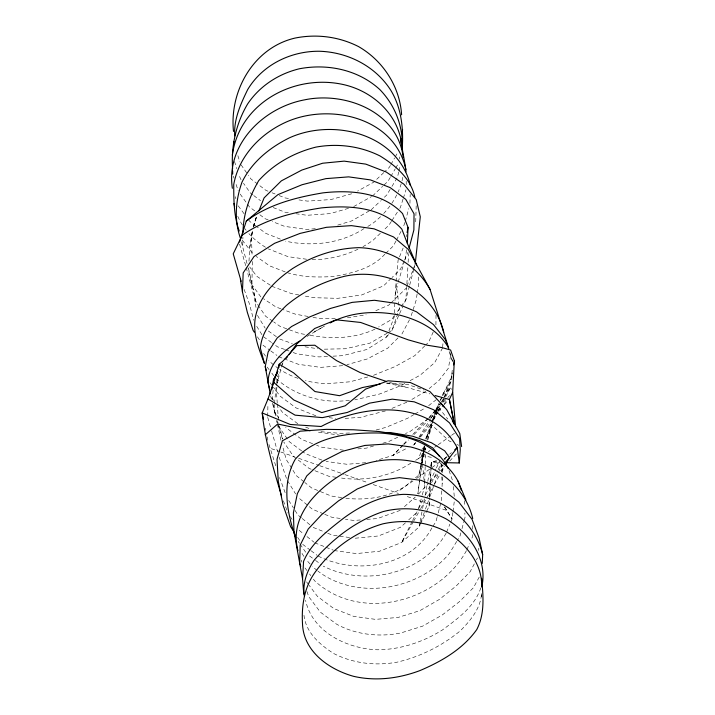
<?xml version="1.0" encoding="UTF-8"?>
<svg xmlns="http://www.w3.org/2000/svg" width="715" height="715" viewBox="0 0 715 715"><rect width="100%" height="100%" fill="white"/><g stroke="black" fill="none" stroke-linecap="round" stroke-linejoin="round"><path stroke-width="0.54" stroke-dasharray="3.58 2.68" d="M303.982 615.293C305.77 632.507 319.927 644.68 333.619 653.483C353.21 663.502 375.563 666.031 397.111 662.162C420.349 656.736 441.942 645.904 460.371 630.773C470.685 620.343 481.195 607.804 481.579 592.449M435.927 324.869L436.016 315.217M267.741 416.273L267.902 404.404M252.315 261.476L251.948 283.918L256.033 302.105L258.41 305.627M472.499 534.65L472.472 536.804L471.176 539.771M472.579 529.279L472.642 524.98M247.024 263.486L242.707 247.077L242.903 237.201M422.324 494.78L424.63 486.352L425.211 465.447M425.246 464.348L425.523 454.445M425.648 450.039L425.711 447.84M409.936 203.328L410.187 194.435M415.71 221.873L416.184 205.714M478.693 550.425L478.773 548.199M426.73 511.127L429.116 506.193L429.331 500.849M429.501 496.576L431.038 467.717M442.04 486.584L442.469 476.932M442.63 472.642L442.925 465.134M398.988 305.448L395.958 282.55L394.036 317.558L388.12 332.949M407.845 267.759L406.79 285.401M408.122 262.325L408.569 253.619M429.116 506.193L429.518 498.525M429.572 497.425L430.314 483.188M430.367 482.089L431.109 467.851M431.172 466.752L431.395 462.373L437.446 460.237M481.561 596.793L481.722 593.584M248.99 261.181L249.758 247.345L252.323 230.999M441.79 490.883L441.182 501.617L437.33 516.328M406.719 286.518L405.852 299.853L403.609 304.787M431.109 466.645L431.395 462.373L436.731 461.193M442.692 346.838L442.925 343.701M444.462 397.12L451.612 380.496L452.202 372.738M274.426 404.538L274.051 408.819L275.954 416.398M274.515 403.466L276.383 384.098M272.254 400.034L273.13 390.149M396.056 281.495L398.094 260.242L403.153 248.034M452.229 370.227L451.621 376.617L444.346 397.04M276.902 387.324L276.464 391.722L277.223 402.822M277.34 382.927L278.215 374.142M421.287 466.037L417.891 493.806L421.921 464.178M421.421 464.938L423.495 450.843M452.863 512.601L452.05 519.019L450.361 523.067M452.997 511.538L454.222 501.903M406.522 249.812L405.262 259.429L404.216 262.494M422.073 463.088L423.709 451.04M423.852 449.941L424.451 445.561M276.544 382.99L277.483 376.376M417.104 294.026L416.121 300.345L410.526 317.809M417.274 292.971L418.919 282.443L417.926 274.801M423.664 449.762L424.344 445.463M450.548 355.721L448.448 368.127L439.082 380.389L429.134 388.594M452.157 373.436L451.621 376.617L442.272 395.985L450.584 387.459L451.415 389.434M406.37 236.719L406.737 234.645M415.388 477.888L418.838 475.144L422.806 453.23M423.012 452.139L424.201 445.561M249.758 247.345L252.69 231.454M253.476 227.218L256.176 216.824M419.928 522.567L419.097 526.91L401.616 542.479L379.576 551.22L356.374 553.589L334.316 550.586M420.134 521.476L422.404 509.545M422.61 508.454L424.889 496.514M425.094 495.432L427.57 482.411M427.776 481.32L429.849 470.47M430.671 466.126L431.395 462.373L439.216 462.534M423.843 450.861L421.966 460.523L425.613 447.706M424.049 449.789L424.674 446.571M399.265 159.079L399.694 156.898M395.029 295.787L397.924 283.14M398.166 282.085L403.877 263.522M253.271 226.968L256.864 215.912M398.72 171.993L397.433 177.338L390.721 188.456M398.979 170.921L400.266 165.576M418.838 475.144L421.457 464.33M421.725 463.249L424.603 451.353M424.862 450.271L425.389 448.108M427.49 439.457L431.78 423.53M409.436 286.054L405.852 299.853L394.93 315.011M409.713 284.99L413.851 269.072M414.128 268.009L415.227 263.764M437.062 517.374L435.962 521.575L432.477 527.026M460.88 532.818L460.049 535.901L457.26 540.495M461.988 528.698L463.928 521.494M464.205 520.466L465.036 517.374L464.857 512.95M276.499 385.278L282.613 362.934M405.003 222.329L403.117 227.433M405.289 221.275L408.748 208.646M422.467 463.15L421.743 455.41L423.137 450.316M423.414 449.306L424.254 446.249M418.588 508.49L422.038 495.835M441.959 463.946L441.084 467.065L441.387 471.417M252.27 231.866L251.376 235.038L252.118 255.97M253.771 226.575L256.756 216.002M427.731 440.226L431.985 425.273L449.243 441.003L451.147 441.861M403.028 199.136L400.382 207.475L398.586 210.255M403.358 198.1L405.995 189.761M432.119 422.502L435.131 413.288M435.471 412.269L439.654 401.517M388.156 332.654L391.954 330.455L399.426 308.719L399.131 306.538M420.599 522.71L419.097 526.91L420.054 524.935M420.974 521.664L425.103 510.126M425.479 509.071L428.491 500.679M429.992 496.487L434.121 484.949M434.497 483.903L441.629 463.972M425.568 439.055L432.262 420.527M432.638 419.499L435.614 411.268M435.989 410.24L437.473 406.12L447.733 419.044M406.978 286.134L412.6 270.887M412.975 269.868L414.852 264.782M432.772 421.501L426.104 438.983M433.147 420.483L436.57 411.295M436.954 410.276L439.233 404.154M332.976 356.177L342.726 355.668L366.831 349.492L386.547 337.06L387.727 333.977M433.12 419.723L436.302 411.465M436.704 410.437L439.09 404.243M440.681 400.114L441.879 397.022M415.638 460.29L418.498 458.619L420.903 452.416M421.305 451.38L423.307 446.214M426.328 439.144L431.985 425.273L425.648 439.099M446.133 533.193C422.735 574.27 364.471 587.078 323.243 566.128M446.553 532.183L449.932 524.086M466.448 550.657C438.036 602.557 359.976 622.711 314.698 580.857L313.411 579.132M466.877 549.665L469.46 543.731M404.064 261.163L400.498 269.18L392.043 277.509M404.511 260.153L408.077 252.145M433.21 331.992L428.696 342.065L425.631 345.068M391.954 330.455L399.122 314.663M399.569 313.671L403.162 305.779M430.09 481.624L435.962 468.933M436.409 467.95L440.02 460.138M440.091 400.597L441.834 396.914M480.811 587.927C474.492 606.794 457.6 618.752 442.263 630.067C422.744 642.168 400.516 649.622 377.431 649.783C347.195 648.746 312.401 632.221 305.564 600.287M420.527 523.952L426.256 512.11M433.469 419.884L437.339 411.956M437.821 410.973L441.691 403.046M442.174 402.053L443.622 399.077L441.638 401.705M412.117 521.557L401.616 542.479L413.047 522.236M412.618 520.556L418.123 509.598M418.624 508.597L423.62 498.641M425.622 494.655L431.127 483.689M431.628 482.697L437.625 470.738M438.125 469.737L441.128 463.758M433.594 419.919L437.714 412.046M438.224 411.062L440.798 406.147M442.862 402.214L450.584 387.459L444.632 396.807M395.949 241.053L393.393 245.924L385.626 253.441M396.459 240.088L401.07 231.32M401.937 334.012L409.516 319.712M474.331 563.858L470.166 571.705L456.286 585.898L439.394 599.429L419.964 610.619L398.192 617.42L375.554 619.369L353.594 616.348L333.807 608.537L317.54 596.489L309.139 585.317M476.404 559.934L477.45 557.968M442.621 347.883L434.756 362.559L420.232 375.152L409.65 380.889M479.229 577.112L473.393 587.766L459.316 601.744L442.165 615.052L422.52 626.188L400.74 632.99A84.513 69.015 -10.3 0 1 336.559 624.159L320.32 612.111L308.737 596.65L306.914 591.403M281.925 364.713L282.988 362.809M413.592 521.28L420.125 509.706M420.67 508.74L433.737 485.61M434.273 484.645L440.806 473.08M441.352 472.115L444.623 466.332M390.354 165.478L389.291 167.355L384.599 171.823M390.891 164.539L394.617 157.979M395.145 157.041L397.808 152.349M390.247 177.427L388.066 181.163L383.392 185.623M390.792 176.498L395.145 169.026M395.69 168.097L398.407 163.431M390.158 189.377L386.806 194.936L381.336 200.146M456.706 541.407L449.458 553.339A89.715 73.27 -10.3 0 1 392.455 586.273A85.157 69.552 -10.3 0 1 347.776 585.371A84.147 68.729 -10.3 0 1 317.996 571.16M415.433 442.612L414.244 444.489L411.331 445.981M419.008 437.008L430.332 419.249M430.931 418.311L435.694 410.83M436.293 409.901L441.057 402.42M441.656 401.481L444.033 397.746M431.896 527.938C410.642 567.236 355.48 575.075 317.916 555.948M391.4 221.391L389.005 225.1L383.481 230.355M391.999 220.461L397.987 211.184M442.245 394.984L451.612 380.496M394.287 315.905L391.713 319.471L378.682 326.978M415.567 442.692L414.244 444.489L416.318 442.013M419.544 437.303L432.128 420.232M432.79 419.33L438.089 412.144M438.751 411.25L441.405 407.657M444.051 404.064L446.705 400.471M429.072 418.311L435.024 410.446M435.685 409.57L440.976 402.572M386.547 337.06L388.576 334.584M420.465 437.053L431.529 423.852M443.193 464.714L441.084 467.065L440.386 462.766M418.525 494.047L429.152 482.795M429.912 481.99L437.5 473.956M440.538 470.738L444.337 466.725M449.646 461.095L456.474 453.864M402.858 444.945L392.893 455.455L376.313 460.433M403.618 444.14L407.452 440.091M412.814 434.434L428.142 418.257M428.911 417.453L440.404 405.325M443.47 402.089L449.601 395.618M398.005 337.936L387.78 348.142L367.054 359.037L346.954 364.686M403.09 445.347L392.893 455.455L407.452 447.974M403.877 444.569L408.587 439.904M414.083 434.461L427.427 421.242M430.564 418.132L436.838 411.911M437.625 411.134L443.121 405.691M443.908 404.913L447.831 401.026M391.275 278.26L383.589 285.83L361.71 294.955L337.703 298.334L313.831 297.69L303.214 295.76M424.862 345.819L414.879 355.57L395.082 366.581L372.89 375.572M384.849 254.191C372.104 268.527 352.236 273.121 334.102 276.446C318.086 277.483 301.632 277.402 286.259 272.326M390.184 303.696L388.585 305.251L375.312 310.882M390.989 302.919L406.227 288.172M372.479 196.044L382.614 186.365M383.821 172.565L373.659 182.227L357.563 191.111M371.183 209.808L380.55 200.888M380.326 233.349L373.23 240.097A88.472 72.322 -10.2 0 1 362.97 246.648M405.45 522.817L400.543 527.286L378.351 535.973L354.837 538.261M408.721 519.841L417.721 511.654M404.422 506.667L415.263 497.068M443.952 459.066L448.931 454.794M449.762 454.079L451.424 452.658M425.818 391.328L410.696 400.105M345.846 498.221C368.154 500.858 395.288 496.862 411.938 480.632M428.634 405.655L436.293 399.658M399.873 490.231L413.038 480.927M416.55 478.451L439.94 461.917M444.453 458.726L447.17 456.805M418.498 458.619L424.755 454.204M428.33 451.683L430.117 450.423M434.577 447.277L437.258 445.382M438.152 444.757L450.665 435.935M451.558 435.301L456.027 432.155M428.178 418.927L410.33 431.279L405.477 433.576M307.021 336.425L324.512 326.076M410.875 463.088C390.462 476.574 364.453 481.588 340.376 477.888M414.039 414.521L407.604 418.284L385.886 427.391L376.17 429.974M414.959 413.985L425.085 408.068M374.955 329.132C354.756 338.839 330.696 339.294 308.898 335.067M387.208 333.199L370.111 343.084L345.381 348.759L323.189 349.206M364.087 228.568C341.127 243.538 312.044 246.943 285.553 241.152M367.796 226.432L371.505 224.304A90.099 73.958 -9.9 0 0 380.693 216.538M369.315 210.871L351.619 220.935L336.863 225.368M353.702 206.572L371.541 196.571M314.234 331.84L324.699 326.076M406.853 402.223L391.579 408.524M404.851 383.499L400.999 385.591L379.495 394.036L354.801 399.864M397.719 437.258L388.987 441.405L382.829 443.237M385.421 410.946L360.673 417.319L343.263 418.525M400.257 510.358L377.556 518.527L366.804 519.421M444.042 459.468L445.865 458.86M373.588 445.981L366.411 448.117L356.615 448.993M348.482 208.333L330.294 213.588L307.093 215.287L296.055 213.749M351.7 193.783L330.965 199.548L307.477 201.112L296.895 199.61M367.733 376.984L350.18 381.774L327.443 383.696A87.105 71.053 -10.4 0 1 305.377 380.594M347.383 317.8L366.125 314.788M365.714 462.685L347.079 464.285L326.12 461.461M360.351 519.957L353.889 520.493L345.452 519.242M315.306 228.711L306.583 229.408L284.606 226.378L272.29 221.525M342.673 365.669L320.579 367.367L298.45 364.328L283.882 358.724M349.394 400.275C323.126 404.02 295.572 396.038 275.74 378.298M327.568 356.463L318.899 356.91L296.707 353.809L290.647 351.61M349.51 432.995L340.849 433.397L319.98 431.637M335.299 318.559L317.773 318.22L312.419 317.245M386.645 382.999L407.773 384.5L424.058 390.024M343.558 450.164L321.544 447.179L316.593 445.248M306.637 259.241L288.074 256.685L268.295 248.883M349.555 537.537L332.654 535.213L327.533 533.167M288.333 212.677L285.017 212.212L272.808 207.413M318.479 432.191L339.339 435.078M288.431 198.421L285.258 197.966L279.172 195.57M329.043 417.649L335.63 418.588M336.148 477.289L328.757 476.235L312.223 469.648M340.17 518.464L331.724 517.213L324.601 514.273M341.627 497.586L331.09 495.996L318.792 490.919M304.974 346.784L317.773 348.759M304.599 334.334L299.236 333.413L280.101 326.38L273.72 321.911M298.959 294.982L291.532 293.633L272.066 286.384M308.138 316.477L295.295 314.144L281.987 309.202M421.743 455.41L433.192 457.707M386.592 383.142L406.665 387.378L429.965 393.911M444.507 506.935L452.05 519.019L446.866 510.528L405.771 496.049M389.577 382.391L406.665 387.378M271.36 448.671L279.762 451.63M280.807 451.996L294.464 456.814M298.664 458.288L318.613 465.322M319.668 465.697L343.817 474.206M344.862 474.581L367.966 482.723M373.221 484.573L398.416 493.457M279.708 339.044L292.292 343.549M284.597 349.403L277.527 346.829L272.388 343.129M285.607 349.769L289.647 351.244M280.959 308.817L275.838 306.923L263.522 298.718M278.671 356.722L282.836 358.331M285.222 271.923L269.662 265.873L256.229 256.444M312.634 443.702L301.757 439.448L285.625 427.409M321.902 460.094L305.278 453.596L302.606 451.603M268 191.182L265.962 190.387L250.813 178.839L248.382 175.336M272.058 192.782L275.105 193.98M268.188 219.916L265.113 218.701L259.885 214.777M280.36 239.114L265.846 233.385L256.908 226.735M305.618 427.123L310.56 429.072M315.869 415.773L296.108 407.934L280.083 396.137L273.398 387.19M311.186 469.237L309.121 468.414L293.49 456.411L283.739 441.959M313.197 527.438L326.505 532.764M314.743 542.792L325.039 546.895M326.076 547.306L333.288 550.175M317.764 490.49L311.615 487.952L304.787 482.464M323.582 513.853L312.384 509.223L298.182 497.47M456.858 444.444L458.762 445.302M270.27 285.205L256.846 276.312L249.642 266.909M272.808 321.267L265.524 316.164L259 306.503M268.357 330.991L277.956 337.811M271.53 342.512L262.95 336.345L256.56 326.049M262.986 345.157L269.957 350.305M270.833 350.94L276.928 355.444M297.798 423.736L282.604 412.519L278.814 407.389M309.541 555.975L314.68 559.782M315.538 560.417L321.527 564.859M256.015 226.074L249.767 221.418L247.873 218.862M301.721 450.942L289.271 441.638L287.993 439.814M254.665 210.845L249.437 206.921L239.15 192.657M252.904 194.918L250.348 192.978L243.511 183.281M253.754 195.561L260.564 200.727M302.677 544.338L310.292 550.148M311.141 550.791L317.067 555.305M299.201 530.378L303.518 533.828M306.967 536.581L313.876 542.104M303.938 481.785L296.26 475.609L292.337 469.308M301.355 517.83L297.976 515.086L293.937 508.705M302.204 518.518L311.508 526.07M242.251 240.16L253.539 254.558M267.151 367.081L269.135 369.673M271.78 373.123L273.756 375.706M305.001 567.96L306.941 570.534M309.532 573.975L310.819 575.691M306.556 581.876L308.496 584.45M270.056 382.713L272.728 386.297M244.074 213.74L238.39 206.063L237.675 203.972M273.765 400.552L271.879 397.987L271.092 394.894M260.886 296.957L251.716 284.454L247.962 267.678M263.629 353.469L265.56 356.142M272.46 403.126L274.792 412.314L279.252 418.525M241.027 179.751L238.792 174.889M287.358 438.903L278.394 426.14L277.009 420.822M241.08 164.825L247.774 174.46M298.2 541.443L299.451 543.239M300.077 544.142L306.351 553.169M257.409 336.81L260.51 341.448M297.708 537.448L300.059 541.014M290.299 516.668L292.078 519.412M444.587 506.962L446.866 510.528M288.744 500.5L293.356 507.793M291.783 468.405L286.188 459.414L282.389 445.579M287.519 480.712L295.608 493.94M257.454 315.369L265.185 328.212M283.399 500.866L287.922 513.013M244.128 289.441L249.356 303.678L253.7 320.24M279.565 477.549L285.902 494.735M449.047 470.685L452.765 481.115M450.021 352.683L452.675 361.754M301.238 560.131L301.971 562.231M279.181 457.251L286.938 479.765M449.136 351.521L452.604 361.736M235.19 196.661L235.905 198.752M233.385 176.185L234.064 178.258M236.12 184.497L238.167 190.726M234.493 161.447L236.808 168.686M282.497 439.073L277.036 420.724M268.965 444.48L276.196 467.244M237.872 155.7L239.82 161.885M267.723 417.354L271.343 429.956M271.646 431.002L277.67 452.005M239.57 244.137L245.906 266.481M246.21 267.544L253.968 296.359L256.292 309.032M280.923 440.252L277.34 423.977M274.792 412.314L275.901 416.568M270.645 395.976L271.423 399.042M241.375 241.831L242.707 247.077M279.386 426.024L282.595 438.912M256.033 302.105L248.57 268.625M273.175 404.386L275.722 416.353M276.642 420.706L277.107 422.887M265.363 428.222L265.819 430.403M267.178 436.954L267.848 440.226M422.574 464.25L424.013 479.72M424.111 480.829L424.63 486.352M453.471 486.558L454.24 496.469M441.772 476.842L442.219 483.358M277.295 403.93L278.591 422.797M464.366 500.777L464.589 506.309M406.183 181.333L406.245 184.497M357.965 249.231A88.472 72.322 -10.2 0 1 310.971 259.724M265.48 247.238A87.525 71.464 -10.3 0 1 248.927 233.635M246.112 230.284A87.525 71.464 -10.3 0 1 244.789 228.55M242.358 224.975A87.525 71.464 -10.3 0 1 237.773 216.27M402.804 177.329A90.099 73.958 -9.9 0 1 401.526 182.647M401.222 183.71A90.099 73.958 -9.9 0 1 398.121 192.004M396.762 194.873A90.099 73.958 -9.9 0 1 390.578 205.107M389.925 205.992A90.099 73.958 -9.9 0 1 383.723 213.454M298.03 378.36A87.105 71.053 -10.4 0 1 279.637 369.306M278.725 368.699A87.105 71.053 -10.4 0 1 274.354 365.481M273.514 364.811A87.105 71.053 -10.4 0 1 268.786 360.583M317.156 570.507A84.147 68.729 -10.3 0 1 312.41 566.351M310.14 564.063A84.147 68.729 -10.3 0 1 306.538 559.925M303.947 556.422A84.147 68.729 -10.3 0 1 301.104 551.864M431.619 462.793L431.395 462.373L431.619 462.793"/><path stroke-width="1.07" d="M481.606 587.015C482.688 563.59 465.528 543.454 446.518 531.79C426.927 521.655 404.431 519.179 382.945 523.827C355.132 531.763 330.75 549.755 314.26 573.439C304.081 588.222 301.498 606.195 302.499 623.784C303.446 651.445 328.918 669.374 353.38 676.274C375.634 681.475 398.693 678.553 419.928 670.59C441.664 661.357 462.82 649.14 476.771 629.558C485.119 613.497 483.143 595.658 481.66 578.319M402.188 149.319C403.618 129.066 401.624 108.233 390.926 90.492C375.518 66.155 347.812 52.079 319.31 51.248C290.773 51.006 262.53 64.761 247.676 89.598C240.669 103.961 233.599 119.512 234.734 135.859M242.993 232.804C243.145 214.294 249.428 196.571 258.669 180.698C273.845 163.833 294.026 152.581 315.95 147.102C337.703 143.152 360.181 146.057 379.996 155.941C395.565 165.514 410.946 178.527 414.87 197.251M482.178 585.04C487.183 557.629 468.566 532.559 446.133 518.92C426.775 508.66 404.324 506.122 383.124 511.582C355.936 520.788 332.591 538.913 313.965 560.462C306.994 571.017 302.347 583.431 304.376 596.149M254.317 332.171L253.083 330.321L247.31 312.241L242.456 291.979L243.18 272.907L254.022 256.515L274.596 243.297L300.077 233.403L326.433 227.307L351.431 225.627L374.106 228.845L393.581 236.96L408.247 249.383L430.064 289.423L448.823 348.554M416.648 264.988L407.362 243.395L408.042 227.379L402.554 213.553C382.337 192.183 350.645 189.734 323.019 192.862C295.939 197.358 268.608 204.383 246.282 221.087L239.596 242.019M482.268 563.411L482.652 554.545L479.13 538.154L472.07 519.349L458.869 502.118L441.378 488.685L421.099 480.337L399.435 477.638L377.797 480.712L357.303 488.953L338.517 500.858L321.741 514.523L308.183 529.082L300.184 545.134L299.692 563.17L302.552 578.828L303.777 594.085M455.553 426.632L452.667 392.383L454.329 360.709L450.611 350.028L441.772 347.553L427.356 345.247L408.202 339.84L360.655 322.456L336.122 319.802L314.725 328.48L296.796 343.879L288.905 354.694M302.552 578.828L303.571 561.391C311.356 542.819 327.81 530.584 343.155 518.518C360.762 505.442 381.05 495.567 403.251 494.369C439.216 494.163 474.036 519.188 482.652 554.545M447.036 462.703L459.316 462.963L460.272 449.842L459.575 438.536L449.512 422.869L433.728 409.802L414.191 401.821L392.213 399.167L369.548 403.153L347.168 412.483L322.367 417.632L295.089 415.156L267.973 399.006L273.818 382.462L279.199 364.248L283.203 360.807L296.886 345.604L314.832 345.238L336.47 360.592L360.163 372.569L386.368 381.453M278.877 367.546L279.199 364.248L293.543 372.783L314.957 391.552L339.598 395.699L362.308 387.566L380.255 383.982M232.598 168.829C230.999 146.289 236.048 123.382 247.649 103.934C259.76 85.979 278.439 73.824 299.388 68.774C327.685 63.358 358.421 69.811 379.906 89.643C394.01 104.202 402.161 123.525 402.268 143.831M415.227 263.764L420.277 216.797L416.246 199.637L403.966 184.238L386.234 172.011L365.821 164.128L344.165 161.134L322.644 163.226L301.819 170.072L281.344 180.868L264.103 197.876L258.875 210.907M402.107 132.776L402.608 129.638M453.605 364.954L454.329 360.709M271.763 389.541L273.443 379.888L277.831 371.3M407.112 232.572L408.042 227.379M270.234 393.911L265.238 366.67L268.134 351.932L277.214 337.954L291.657 326.46L309.953 316.808L330.41 308.451L352.138 302.382L374.445 300.282L396.351 303.383L416.541 311.829L433.469 324.601L445.418 339.67L448.251 347.678M409.069 248.194L413.878 229.953L414.039 213.803L405.754 199.342L390.238 187.643L370.442 179.903L348.679 176.864L325.897 178.634L302.052 184.729L277.912 194.632L246.282 221.087M232.339 155.11C239.588 101.736 296.671 72.412 346.373 85.282C372.345 92.172 394.787 111.951 400.82 138.701C402 149.819 404.833 160.75 405.995 171.832M267.973 399.006L262.199 412.939C265.131 441.227 273.416 468.674 281.522 495.817M452.667 392.383L449.395 399.471L454.481 424.531M273.443 379.888L277.152 373.248M445.704 464.401L449.521 457.654L457.225 447.679C430.796 398.899 363.667 403.644 321.151 426.489L290.29 424.478L262.199 412.939L263.558 419.491M286.277 358.304L287.591 356.499M444.596 463.141L449.521 457.654L444.694 450.834L431.377 442.737L412.698 436.23L390.73 432.602L386.377 432.521M265.149 434.881L277.67 424.013L310.096 430.796M454.74 449.815L457.225 447.679L459.316 462.963M299.817 341.019C284.087 349.894 268.617 363.059 267.973 382.516L269.796 389.738M330.124 322.939C351.467 311.561 376.626 310.444 399.998 315.199C418.418 320.034 436.507 328.873 447.054 345.39M435.167 395.565L449.395 399.471L454.526 424.612L452.3 420.876M273.818 382.462L293.749 399.971L321.786 412.573L345.3 405.763L365.544 389.13L388.039 380.809L410.249 382.507L429.965 391.606L446.661 409.597L459.79 433.576L461.622 446.589M441.164 403.537L443.935 406.871M439.332 456.304L432.798 447.939L420.009 440.744L401.669 435.131L379.111 431.529L353.603 429.769L326.371 429.358L300.157 431.19L282.371 440.806L277.018 459.227L278.269 481.267L283.104 505.228L290.639 526.74L292.989 530.316M472.74 518.527C466.251 490.722 442.934 469.8 415.978 462.149C394.072 457.055 371.219 459.906 350.868 469.281C321.357 484.395 288.154 513.987 297.949 550.684M430.064 289.423C415.924 263.826 387.834 248.507 358.93 247.658C335.281 248.266 312.544 256.05 292.578 268.554C276.482 279.556 261.476 293.749 256.336 313.188C251.466 330.544 258.249 347.624 264.514 363.631L260.394 348.276C261.645 330.536 274.328 317.263 286.375 305.439C303.124 291.479 322.894 281.683 344.031 276.41C384.92 266.954 433.594 289.53 443.756 332.198M300.792 566.325L299.692 563.17L294.008 531.915L293.391 512.843L297.351 493.645L306.744 475.931L322.063 461.577L342.128 451.415L364.856 445.445L388.263 443.899L410.607 446.955A84.057 68.113 -10.2 0 1 458.011 481.132L465.894 499.964M407.362 243.395L401.848 229.149C381.828 206.823 349.286 205.16 321.384 207.904C293.642 212.212 265.623 218.906 242.233 235.164L233.233 253.834L241.143 281.308M410.446 185.543C398.032 133.75 333.235 117.689 289.101 137.986C269.439 147.791 251.787 162.108 242.001 182.164C235.476 200.325 233.984 220.309 240.58 238.676M458.002 481.141L461.327 490.365M448.296 468.602C435.989 443.38 406.057 434.818 380.023 433.022C350.27 432.486 316.673 435.703 295.411 459.012C281.37 483.161 286.912 512.825 295.688 537.832M405.959 169.723C394.877 117.224 329.427 102.433 285.687 122.283C260.108 133.902 238.855 156.272 233.733 184.506C233.769 200.093 233.787 216.225 239.257 231.025M294.008 531.915L295.027 534.927M265.238 366.67L266.346 370.71M401.624 114.838C399.792 86.533 383.026 60.65 358.528 46.582C338.919 36.599 316.522 33.739 294.991 38.083C253.754 47.673 229.22 90.859 233.501 131.408M240.392 279.279L242.456 291.979M400.82 138.701L401.097 143.009M403.18 157.255C397.692 111.692 345.229 91.297 304.617 99.841C263.594 107.491 225.788 144.171 232.348 188.295M233.805 141.418L233.868 144.591M232.643 170.939L232.706 174.103M234.627 206.715A87.525 71.464 -10.3 0 1 233.957 203.471"/></g></svg>
